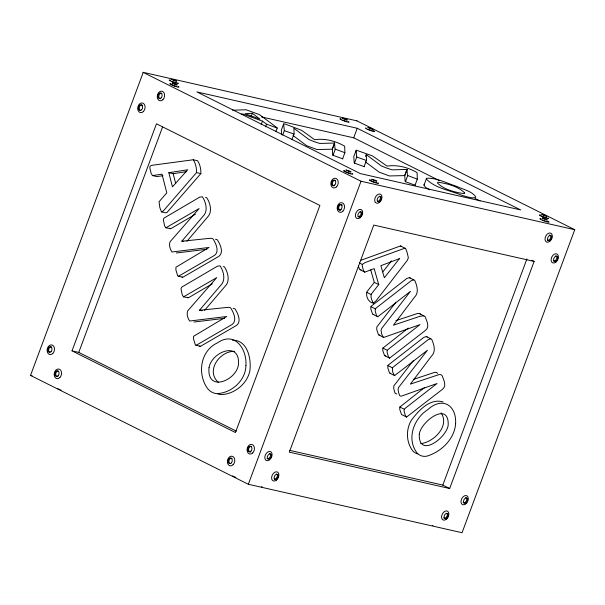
<?xml version="1.0" encoding="UTF-8"?>
<svg xmlns="http://www.w3.org/2000/svg" width="605" height="605" viewBox="0 0 605 605"><rect width="100%" height="100%" fill="white"/><g stroke="black" fill="none" stroke-linecap="round" stroke-linejoin="round"><path stroke-width="0.91" d="M404.979 248.163L365.102 262.585L362.319 264.43L362.213 265.958L363.522 270.639L364.8 272.144L374.14 268.605L378.745 284.6L371.621 293.659C369.905 296.556 371.977 300.526 373.398 303.158L376.045 300.814L407.339 260.316L408.352 257.806L407.203 252.716L405.705 248.625L400.54 245.948L360.663 260.369M152.52 175.601L162.004 174.149L166.798 192.897L159.047 201.745L159.849 207.666L161.475 211.856L162.533 211.591L164.152 209.98L196.512 172.599C196.708 168.319 195.672 163.289 193.252 159.765L152.762 165.188L150.879 165.626L149.942 166.488L149.851 168.145L151.212 173.62L152.52 175.601L156.876 176.592L162.896 175.707M161.475 211.856L165.831 212.847L166.882 212.582L200.868 173.59C201.064 169.309 200.021 164.28 197.601 160.749L193.252 159.765M370.729 269.936L374.313 282.384L367.182 291.444C365.261 295.837 368.256 302.424 373.398 303.158M423.901 315.712L419.673 316.4L393.401 325.18L414.296 297.456C419.25 292.82 417.087 285.681 414.697 280.357L409.343 277.589L406.696 278.557L371.425 306.032L370.721 307.612L370.842 309.072L372.589 314.116L377.618 316.695L378.223 316.445L410.44 291.353L381.71 328.409L381.059 330.383L381.664 333.839L382.836 336.864L384.258 337.265L420.014 324.598L387.805 349.698L387.102 351.293L387.215 352.73L388.365 356.716L389.567 358.137L425.436 330.413C430.102 326.995 426.638 320.9 425.141 316.702L419.462 313.496L417.684 313.428L395.973 320.62M413.775 279.805L411.135 280.773L375.864 308.255L375.153 309.828L375.274 311.288L376.416 315.258L377.618 316.695M408.262 328.084L382.874 348.102L382.784 350.514L384.538 355.574L389.567 358.137M387.911 365.571L387.82 367.991L389.575 373.035L394.604 375.622L427.417 350.272L398.687 387.329L398.037 389.302L398.642 392.766L399.814 395.783L401.236 396.184L436.999 383.525L404.783 408.617L404.08 410.213L404.2 411.657L405.35 415.635L406.545 417.064L442.421 389.34C447.08 385.922 443.616 379.819 442.119 375.622L440.879 374.631L439.101 374.571L410.379 384.107L431.274 356.383C436.235 351.739 434.065 344.608 431.675 339.284L426.321 336.509L423.674 337.477L388.402 364.959L387.911 365.571L392.342 367.787L392.736 372.257L394.604 375.622M424.506 387.578L399.852 407.029L399.761 409.441L401.523 414.501L406.545 417.064M30.522 375.433L143.219 72.411M72.025 350.877L156.468 123.798L319.894 205.466L235.443 432.537L72.025 350.877L78.763 352.405L236.29 431.123M78.763 352.405L162.548 127.095M250.992 116.81L252.345 113.301L245.108 113.702L259.961 119.117L252.345 113.301M261.194 124.683L262.502 121.159L242.839 113.99L241.229 114.103M265.557 126.823L266.54 124.184L262.502 121.159M275.751 131.565L277.37 127.98L259.522 114.663L246.069 109.755L232.577 110.208M281.673 134.756L281.355 130.09L283.647 123.927L284.713 123.881L301.721 130.37L314.668 139.74C325.082 138.121 335.722 141.048 344.661 146.168L344.888 152.717L335.026 149.027L334.542 143.03L319.773 143.461L314.328 141.714L308.89 139.49L293.841 128.2L294.166 134.129L284.32 130.642L283.647 123.927M282.679 135.044L284.32 130.642M291.981 139.43L293.947 134.151M293.054 135.49L306.599 145.654L316.959 149.548L332.251 149.193L334.542 143.03M342.808 158.858L332.735 155.19L332.334 149.223L334.625 143.06M332.984 155.379L335.276 149.216M342.596 158.881L344.888 152.717M261.541 116.924L353.706 137.819L357.252 128.275L520.678 209.943L360.315 173.59L196.89 91.922L357.252 128.275M364.293 166.693L354.22 163.017L353.774 156.491L356.322 150.169L372.506 155.916L387.094 166.133C397.5 164.522 408.148 167.449 417.079 172.569L417.306 179.118L407.452 175.42L406.968 169.43L392.199 169.854L386.754 168.107L381.309 165.891L366.184 154.562L366.585 160.529L356.738 157.035L356.073 150.327M354.447 163.199L356.738 157.035M365.609 156.355L366.267 154.593M364.074 166.715L366.373 160.552M248.33 484.272L361.026 181.25L574.75 229.703L462.054 532.725L248.33 484.272L30.25 375.297L32.095 375.713M365.473 161.89L379.017 172.054L389.386 175.949L404.677 175.594L406.968 169.43M415.234 185.259L405.161 181.583L404.753 175.624L407.044 169.46M405.411 181.78L407.702 175.616M415.015 185.281L417.306 179.118M429.527 189.788L425.572 187.331L423.946 185.107L426.586 178.241C437.067 177.689 447.004 183.428 456.866 186.416C463.12 189.577 471.582 190.885 475.787 196.875L475.439 197.593L472.316 197.85A22.075 2.654 20.4 0 1 461.691 195.264C449.999 190.28 435.154 188.382 426.238 178.936M289.825 450.392L442.815 485.074L526.932 258.88M534.132 261.428L373.769 225.075L289.319 452.147L449.681 488.507L534.132 261.428L531.84 260.286M423.946 185.107L424.286 184.404M395.67 302.515L376.802 327.04L376.756 329.657L378.397 334.641L383.479 337.348M413.223 360.701L393.787 385.96L393.734 388.576L394.8 392.426L395.375 393.568L396.804 393.968M382.814 271.879L391.518 260.846M392.342 367.787L428.113 339.7L430.752 338.724M183.716 241.622L181.931 241.077L203.053 216.265C208.415 211.198 205.866 202.04 202.41 196.761L199.726 197.139L164.016 218.087L163.305 219.638L164.628 225.915L165.861 227.813L170.822 228.682L195.483 214.215M186.892 241.35L207.402 217.248C212.771 212.181 210.222 203.03 206.766 197.752L205.541 197.57M201.382 310.683L199.597 310.131L220.719 285.318C226.081 280.251 223.532 271.101 220.076 265.822L217.392 266.2L181.681 287.148L180.971 288.691L182.294 294.975L183.527 296.866L188.488 297.743L212.355 283.737M204.558 310.41L225.068 286.309C230.437 281.242 227.888 272.084 224.425 266.805L223.207 266.623M171.797 84.382L172.085 84.76M350.809 173.363L350.053 173.348M373.187 314.479L373.792 314.229M385.128 355.921L385.733 355.672M390.164 373.406L390.769 373.156M413.828 379.252L434.662 372.355L436.439 372.415L437.68 373.406M358.372 266.185L359.71 269.596L361.185 269.717M165.861 227.813L199.09 208.559L170.096 241.72C168.651 244.927 170.103 249.215 171.956 251.99L209.035 247.453L175.942 267.221L175.866 269.838L177.681 275.85L182.634 277.37L218.965 256.301C224.062 252.338 220.107 244.102 217.301 239.777L215.486 239.24M178.286 276.379L214.609 255.318C219.706 251.347 215.758 243.112 212.945 238.786L211.137 238.257L208.657 238.446L181.976 241.229M183.527 296.866L216.749 277.619L187.762 310.781C186.317 313.987 187.769 318.275 189.622 321.043L226.701 316.506L193.608 336.274L193.524 338.898L195.347 344.903L200.3 346.431L236.623 325.361C241.728 321.399 237.773 313.156 234.967 308.837L233.152 308.3M195.952 345.44L232.275 324.378C237.372 320.408 233.424 312.172 230.611 307.847L228.803 307.31L226.323 307.506L199.642 310.289M168.833 172.712L187.671 169.778L172.448 186.869L168.833 172.712L173.181 173.703L186.643 171.608M206.872 249.275L176.312 252.973M224.538 318.328L193.971 322.034M379.04 335.132L379.827 335.041M232.554 340.214C247.687 339.715 251.62 359.438 249.782 371.281C246.916 384.152 234.18 394.21 221.135 394.626A22.075 16.312 -77.2 0 1 217.407 393.742M176.947 86.447L175.722 86.22M371.583 180.615L371.606 180.986M541.641 215.69L541.664 216.061M234.581 351.346C219.592 350.802 205.224 371.281 218.609 382.557M420.626 443.616C433.483 442.436 450.128 426.026 441.083 412.89M175.684 82.651L176.35 82.545M372.408 130.809L369.428 129.893M546.754 221.438L545.786 221.218M356.942 120.864L142.946 72.275L361.026 181.25M196.512 172.599L200.868 173.59M181.931 241.077L183.678 241.471M199.597 310.131L202.214 310.728M345.841 121.272L347.051 121.302M545.302 217.52L546.512 217.558M375.244 182.445L376.454 182.483M432.416 525.458L432.961 525.601M349.509 173.204L348.177 172.765M261.526 486.723L262.169 486.919M277.06 128.041L266.54 124.184M443.155 401.97C430.094 397.856 418.584 410.606 411.513 420.052C405.773 429.308 406.099 442.104 412.686 450.823A22.075 14.633 -63.4 0 0 417.821 453.886M345.205 121.076L342.627 120.047M173.816 82.076L174.497 82.31M175.087 86.023L173.711 85.524M544.666 217.324L542.095 216.295M374.608 182.249L372.03 181.22M60.409 389.885L61.09 390.119M235.216 477.103L235.905 477.337M544.462 220.78L542.579 219.986M173.121 81.811L171.926 81.282M346.846 172.236L347.489 172.508M59.071 389.348L59.721 389.62M233.885 476.566L234.528 476.838M368.785 129.621L367.802 129.13M172.508 84.987L173.068 85.252M356.67 120.728L574.75 229.703M353.706 137.819L439.631 180.751M475.008 198.432L480.067 200.958M359.355 262.948L362.319 264.43M360.368 269.928L364.8 272.144M374.313 282.384L378.745 284.6M366.638 292.276L371.069 294.491M370.925 306.644L375.365 308.86M382.874 348.102L387.313 350.325M399.852 407.029L404.291 409.245M442.815 485.074L449.681 488.507M346.294 171.971L345.591 171.555M233.333 476.309L232.63 475.885M58.519 389.091L57.823 388.675M409.343 277.589L410.258 278.141M426.321 336.509L427.236 337.061M400.54 245.948L401.274 246.401M419.462 313.496L420.702 314.487M182.037 276.833L182.634 277.37M199.703 345.894L200.3 346.431M169.612 228.244L170.217 228.796M187.27 297.297L187.875 297.857M173.181 173.703L175.669 183.436M348.465 121.597A4.923 0.59 20.4 0 1 347.179 121.96A4.923 0.59 20.4 0 1 340.986 119.593A4.923 0.59 20.4 0 1 341.197 118.822M373.33 130.521A4.923 0.59 20.4 0 1 373.656 131.489A4.923 0.59 20.4 0 1 367.485 129.349A4.923 0.59 20.4 0 1 366.07 128.003M177.764 82.84A4.923 0.59 20.4 0 1 176.471 83.195A4.923 0.59 20.4 0 1 170.277 80.828A4.923 0.59 20.4 0 1 170.489 80.057M178.346 86.545A4.923 0.59 20.4 0 1 177.061 86.908A4.923 0.59 20.4 0 1 170.867 84.541A4.923 0.59 20.4 0 1 171.079 83.762M377.875 182.778A4.923 0.59 20.4 0 1 376.582 183.133A4.923 0.59 20.4 0 1 370.389 180.766A4.923 0.59 20.4 0 1 370.6 179.995M352.133 173.529A4.923 0.59 20.4 0 1 350.839 173.892A4.923 0.59 20.4 0 1 344.646 171.525A4.923 0.59 20.4 0 1 344.858 170.746M547.669 221.143A4.923 0.59 20.4 0 1 547.737 222.058A4.923 0.59 20.4 0 1 541.203 219.675A4.923 0.59 20.4 0 1 541.142 218.76M547.933 217.853A4.923 0.59 20.4 0 1 546.64 218.208A4.923 0.59 20.4 0 1 540.447 215.841A4.923 0.59 20.4 0 1 540.658 215.07M334.089 185.901A2.836 2.095 -77.2 0 1 332.538 182.513A2.836 2.095 -77.2 0 1 335.525 180.471M341.84 204.853A2.836 2.095 -77.2 0 1 342.294 205.186M340.403 210.283A2.836 2.095 -77.2 0 1 338.77 207.258A2.836 2.095 -77.2 0 1 341.311 204.694M160.476 98.774A2.836 2.095 -77.2 0 1 158.926 95.386A2.836 2.095 -77.2 0 1 161.913 93.344M140.428 110.45A2.836 2.095 -77.2 0 1 139.505 106.866A2.836 2.095 -77.2 0 1 142.387 105.172M57.967 376.59A2.836 2.095 -77.2 0 1 55.743 373.966A2.836 2.095 -77.2 0 1 58.33 371.039M49.829 352.367A2.836 2.095 -77.2 0 1 48.914 348.782A2.836 2.095 -77.2 0 1 51.796 347.096M230.104 463.657A2.836 2.095 -77.2 0 1 229.182 460.072A2.836 2.095 -77.2 0 1 232.063 458.386M250.848 451.973A2.836 2.095 -77.2 0 1 248.617 449.349A2.836 2.095 -77.2 0 1 251.204 446.422M549.665 234.959A2.836 1.875 -63.4 0 1 550.399 238.355A2.836 1.875 -63.4 0 1 547.253 240.034M555.73 255.741A2.836 1.875 -63.4 0 1 556.464 259.137A2.836 1.875 -63.4 0 1 553.318 260.815M379.751 196.194A2.836 1.875 -63.4 0 1 380.038 199.393A2.836 1.875 -63.4 0 1 377.338 201.268M360.013 211.364A2.836 1.875 -63.4 0 1 360.898 214.42A2.836 1.875 -63.4 0 1 358.054 216.635M276.682 473.98A2.836 1.875 -63.4 0 1 276.969 477.179A2.836 1.875 -63.4 0 1 274.277 479.054M269.429 453.432A2.836 1.875 -63.4 0 1 270.17 456.828A2.836 1.875 -63.4 0 1 267.017 458.507M446.997 513.456A2.836 1.875 -63.4 0 1 446.558 516.927A2.836 1.875 -63.4 0 1 443.79 517.963M465.623 497.522A2.836 1.875 -63.4 0 1 466.357 500.917A2.836 1.875 -63.4 0 1 463.211 502.596M209.035 367.689C206.623 392.622 235.973 380.825 238.378 365.027C240.843 340.101 211.455 351.951 209.035 367.689M419.288 434.322C418.471 458.983 446.929 437.604 448.192 425.028C449.061 400.359 420.558 421.783 419.288 434.322M245.94 365.405C245.796 380.522 231.405 393.167 216.779 393.643A22.075 16.312 -77.2 0 1 206.948 387.661C197.207 373.043 200.595 350.726 217.422 342.891C234.717 330.738 247.014 349.009 245.94 365.405M455.625 423.606C454.582 439.154 441.083 451.912 426.759 456.2A22.075 14.633 -63.4 0 1 417.117 453.039C406.197 438.943 413.729 418.683 427.69 409.721C442.119 396.381 456.533 404.821 455.625 423.606M399.436 258.645L384.349 277.778L380.87 265.693L399.436 258.645M464.625 192.882L464.027 193.638C454.877 192.284 443.979 189.637 437.4 182.937L437.997 182.203C447.155 183.565 457.985 186.242 464.625 192.882M171.707 79.338C176.826 82.734 179.761 81.138 171.707 79.338M172.296 83.044C177.416 86.447 180.35 84.844 172.296 83.044M342.415 118.096C347.535 121.499 350.469 119.896 342.415 118.096M368.014 127.421C373.134 130.816 376.068 129.22 368.014 127.421M346.075 170.028C351.195 173.431 354.129 171.828 346.075 170.028M371.818 179.269C376.938 182.672 379.872 181.076 371.818 179.269M541.876 214.344C546.996 217.747 549.93 216.151 541.876 214.344M542.36 218.042C547.48 221.438 550.414 219.842 542.36 218.042M334.754 185.039A2.836 2.095 -77.2 0 0 334.588 180.26A2.836 2.095 -77.2 0 0 331.472 183.398A2.836 2.095 -77.2 0 0 334.754 185.039M336.554 186.832A4.923 3.638 -77.2 0 0 336.251 178.536A4.923 3.638 -77.2 0 0 330.844 183.973A4.923 3.638 -77.2 0 0 336.554 186.832M341.069 209.413A2.836 2.095 -77.2 0 0 340.895 204.641A2.836 2.095 -77.2 0 0 337.779 207.772A2.836 2.095 -77.2 0 0 341.069 209.413M342.861 211.205A4.923 3.638 -77.2 0 0 342.559 202.909A4.923 3.638 -77.2 0 0 337.151 208.354A4.923 3.638 -77.2 0 0 342.861 211.205M161.142 97.904A2.836 2.095 -77.2 0 0 160.968 93.125A2.836 2.095 -77.2 0 0 157.86 96.263A2.836 2.095 -77.2 0 0 161.142 97.904M162.934 99.696A4.923 3.638 -77.2 0 0 162.639 91.4A4.923 3.638 -77.2 0 0 157.232 96.845A4.923 3.638 -77.2 0 0 162.934 99.696M141.615 109.739A2.836 2.095 -77.2 0 0 141.441 104.96A2.836 2.095 -77.2 0 0 138.326 108.091A2.836 2.095 -77.2 0 0 141.615 109.739M143.408 111.524A4.923 3.638 -77.2 0 0 143.113 103.228A4.923 3.638 -77.2 0 0 137.698 108.673A4.923 3.638 -77.2 0 0 143.408 111.524M58.08 375.758A2.836 2.095 -77.2 0 0 57.906 370.978A2.836 2.095 -77.2 0 0 54.79 374.117A2.836 2.095 -77.2 0 0 58.08 375.758M59.872 377.55A4.923 3.638 -77.2 0 0 59.57 369.254A4.923 3.638 -77.2 0 0 54.163 374.692A4.923 3.638 -77.2 0 0 59.872 377.55M51.024 351.656A2.836 2.095 -77.2 0 0 50.85 346.884A2.836 2.095 -77.2 0 0 47.734 350.015A2.836 2.095 -77.2 0 0 51.024 351.656M52.816 353.449A4.923 3.638 -77.2 0 0 52.514 345.152A4.923 3.638 -77.2 0 0 47.107 350.598A4.923 3.638 -77.2 0 0 52.816 353.449M231.291 462.946A2.836 2.095 -77.2 0 0 231.118 458.166A2.836 2.095 -77.2 0 0 228.002 461.305A2.836 2.095 -77.2 0 0 231.291 462.946M233.084 464.738A4.923 3.638 -77.2 0 0 232.781 456.442A4.923 3.638 -77.2 0 0 227.374 461.88A4.923 3.638 -77.2 0 0 233.084 464.738M250.962 451.141A2.836 2.095 -77.2 0 0 250.788 446.369A2.836 2.095 -77.2 0 0 247.672 449.5A2.836 2.095 -77.2 0 0 250.962 451.141M252.754 452.933A4.923 3.638 -77.2 0 0 252.451 444.637A4.923 3.638 -77.2 0 0 247.044 450.082A4.923 3.638 -77.2 0 0 252.754 452.933M550.263 240.238A2.836 1.875 -63.4 0 0 551.072 235.64A2.836 1.875 -63.4 0 0 547.593 238.347A2.836 1.875 -63.4 0 0 550.263 240.238M549.764 241.35A4.923 3.259 -63.4 0 0 551.163 233.364A4.923 3.259 -63.4 0 0 545.113 238.075A4.923 3.259 -63.4 0 0 549.764 241.35M556.328 261.02A2.836 1.875 -63.4 0 0 557.137 256.422A2.836 1.875 -63.4 0 0 553.658 259.129A2.836 1.875 -63.4 0 0 556.328 261.02M555.829 262.131A4.923 3.259 -63.4 0 0 557.228 254.145A4.923 3.259 -63.4 0 0 551.185 258.857A4.923 3.259 -63.4 0 0 555.829 262.131M379.91 201.276A2.836 1.875 -63.4 0 0 380.711 196.67A2.836 1.875 -63.4 0 0 377.233 199.385A2.836 1.875 -63.4 0 0 379.91 201.276M379.403 202.388A4.923 3.259 -63.4 0 0 380.802 194.394A4.923 3.259 -63.4 0 0 374.76 199.105A4.923 3.259 -63.4 0 0 379.403 202.388M360.618 216.643A2.836 1.875 -63.4 0 0 361.427 212.045A2.836 1.875 -63.4 0 0 357.941 214.752A2.836 1.875 -63.4 0 0 360.618 216.643M360.119 217.755A4.923 3.259 -63.4 0 0 361.518 209.761A4.923 3.259 -63.4 0 0 355.468 214.473A4.923 3.259 -63.4 0 0 360.119 217.755M276.84 479.062A2.836 1.875 -63.4 0 0 277.642 474.464A2.836 1.875 -63.4 0 0 274.163 477.171A2.836 1.875 -63.4 0 0 276.84 479.062M276.334 480.173A4.923 3.259 -63.4 0 0 277.733 472.187A4.923 3.259 -63.4 0 0 271.69 476.899A4.923 3.259 -63.4 0 0 276.334 480.173M270.034 458.711A2.836 1.875 -63.4 0 0 270.836 454.113A2.836 1.875 -63.4 0 0 267.357 456.82A2.836 1.875 -63.4 0 0 270.034 458.711M269.535 459.823A4.923 3.259 -63.4 0 0 270.934 451.837A4.923 3.259 -63.4 0 0 264.884 456.541A4.923 3.259 -63.4 0 0 269.535 459.823M446.8 518.175A2.836 1.875 -63.4 0 0 447.609 513.569A2.836 1.875 -63.4 0 0 444.123 516.284A2.836 1.875 -63.4 0 0 446.8 518.175M446.301 519.287A4.923 3.259 -63.4 0 0 447.7 511.293A4.923 3.259 -63.4 0 0 441.65 516.005A4.923 3.259 -63.4 0 0 446.301 519.287M466.228 502.8A2.836 1.875 -63.4 0 0 467.03 498.195A2.836 1.875 -63.4 0 0 463.551 500.91A2.836 1.875 -63.4 0 0 466.228 502.8M465.721 503.912A4.923 3.259 -63.4 0 0 467.12 495.918A4.923 3.259 -63.4 0 0 461.078 500.63A4.923 3.259 -63.4 0 0 465.721 503.912"/></g></svg>
